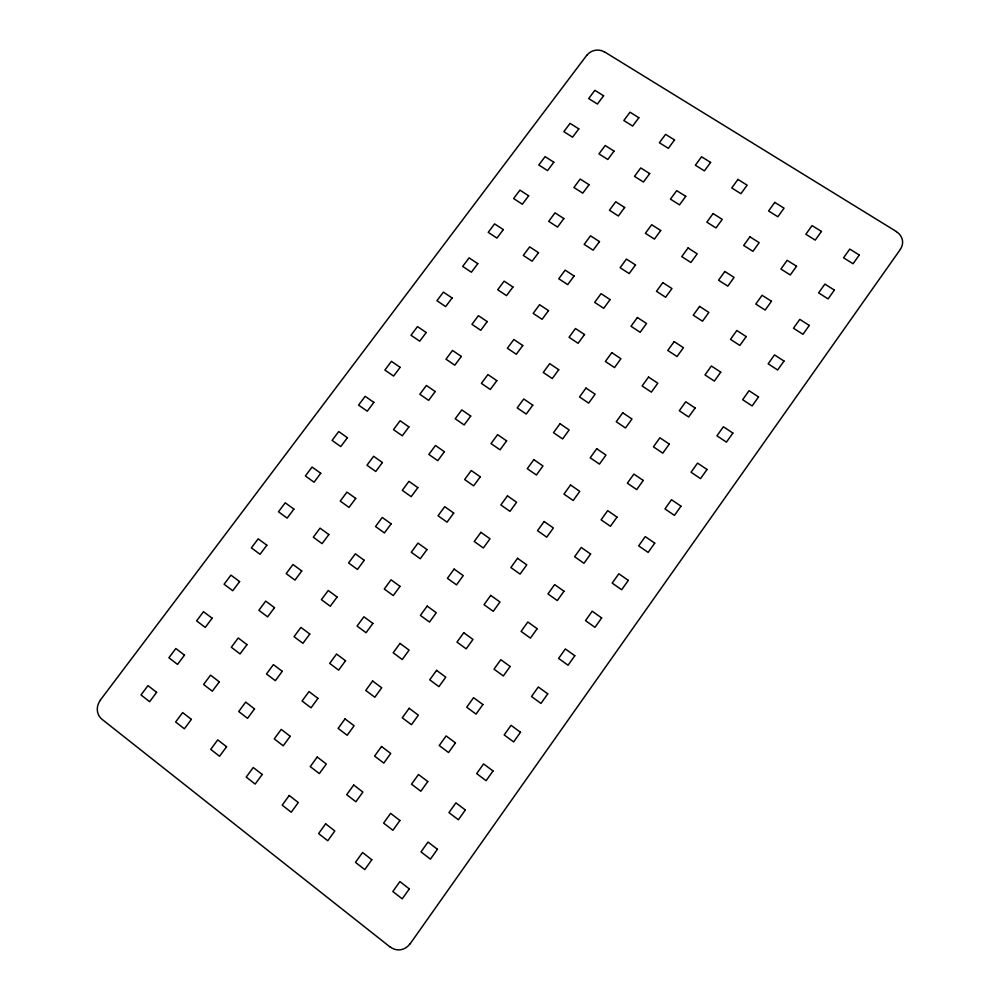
<?xml version="1.0" encoding="UTF-8"?>
<svg xmlns="http://www.w3.org/2000/svg" width="1000" height="1000" viewBox="0 0 1000 1000"><rect width="100%" height="100%" fill="white"/><g stroke="black" fill="none" stroke-linecap="round" stroke-linejoin="round"><path stroke-width="1.5" d="M410.075 943.9L900.525 249.163M100.337 700.088L586.75 55.287M604.587 51.925L896.438 231.562M390.112 947.013L102.15 719.425A13.762 12.788 -60.9 0 1 100.45 700.188M409.95 943.8A14.7 13.913 -86.9 0 1 390.213 946.888M896.35 231.688A13.388 12.363 7.7 0 1 900.4 249.088M586.862 55.35A12.562 11.45 -10.5 0 1 604.5 52.038M409.3 888.9L402.238 898.85L392.825 891.5L399.888 881.575L409.3 888.9M437.425 849.275L430.412 859.15L421 851.9L428 842.05L437.425 849.275M465.325 809.963L458.375 819.762L448.95 812.6L455.9 802.825L465.325 809.963M493.013 770.962L486.112 780.688L476.675 773.612L483.575 763.913L493.013 770.962M520.487 732.262L513.638 741.912L504.2 734.925L511.05 725.3L520.487 732.262M547.75 693.85L540.962 703.425L531.512 696.525L538.3 686.975L547.75 693.85M574.812 655.738L568.062 665.238L558.612 658.425L565.35 648.95L574.812 655.738M601.65 617.925L594.963 627.35L585.5 620.625L592.2 611.213L601.65 617.925M628.3 580.388L621.663 589.75L612.188 583.1L618.837 573.763L628.3 580.388M654.737 543.138L648.15 552.425L638.675 545.862L645.263 536.6L654.737 543.138M680.987 506.175L674.438 515.388L664.963 508.913L671.5 499.712L680.987 506.175M707.025 469.475L700.537 478.625L691.05 472.225L697.55 463.1L707.025 469.475M732.875 433.062L726.438 442.137L716.95 435.825L723.388 426.763L732.875 433.062M758.538 396.925L752.138 405.938L742.65 399.688L749.05 390.7L758.538 396.925M784 361.05L777.65 369.988L768.162 363.825L774.513 354.9L784 361.05M809.275 325.438L802.975 334.312L793.487 328.225L799.788 319.375L809.275 325.438M834.375 290.087L828.112 298.9L818.612 292.887L824.875 284.1L834.375 290.087M859.275 255L853.062 263.75L843.562 257.812L849.775 249.088L859.275 255M371.825 859.737L364.775 869.6L355.475 862.35L362.537 852.513L371.825 859.737M399.913 820.487L392.912 830.275L383.612 823.112L390.613 813.35L399.913 820.487M427.788 781.538L420.838 791.25L411.538 784.175L418.475 774.488L427.788 781.538M455.45 742.887L448.55 752.525L439.237 745.537L446.125 735.925L455.45 742.887M482.9 704.538L476.05 714.1L466.725 707.2L473.575 697.663L482.9 704.538M510.138 666.475L503.338 675.962L494.012 669.15L500.8 659.688L510.138 666.475M537.163 628.7L530.425 638.125L521.087 631.388L527.825 622L537.163 628.7M563.987 591.225L557.3 600.562L547.95 593.925L554.637 584.6L563.987 591.225M590.612 554.025L583.975 563.288L574.625 556.725L581.25 547.475L590.612 554.025M617.025 517.1L610.438 526.3L601.087 519.825L607.675 510.637L617.025 517.1M643.25 480.45L636.712 489.588L627.35 483.188L633.888 474.075L643.25 480.45M669.275 444.087L662.788 453.15L653.425 446.825L659.912 437.788L669.275 444.087M695.113 407.987L688.675 416.987L679.3 410.737L685.738 401.763L695.113 407.987M720.75 372.15L714.362 381.087L704.987 374.925L711.375 366L720.75 372.15M746.2 336.587L739.862 345.45L730.487 339.363L736.825 330.513L746.2 336.587M771.475 301.275L765.175 310.075L755.788 304.062L762.087 295.287L771.475 301.275M796.55 266.238L790.3 274.975L780.913 269.037L787.163 260.312L796.55 266.238M821.45 231.438L815.238 240.113L805.85 234.25L812.062 225.6L821.45 231.438M325.65 823.825L318.6 833.575L327.775 840.725L334.825 830.962L325.65 823.825M353.7 785.013L346.7 794.688L355.887 801.762L362.887 792.062L353.7 785.013M381.525 746.5L374.588 756.1L383.787 763.088L390.725 753.462L381.525 746.5M409.15 708.288L402.262 717.812L411.463 724.712L418.35 715.163L409.15 708.288M436.562 670.362L429.725 679.825L438.938 686.637L445.763 677.163L436.562 670.362M463.762 632.725L456.975 642.113L466.188 648.838L472.975 639.438L463.762 632.725M490.75 595.375L484.025 604.688L493.25 611.337L499.975 602L490.75 595.375M517.55 558.3L510.863 567.55L520.1 574.113L526.775 564.85L517.55 558.3M544.138 521.512L537.513 530.688L546.75 537.163L553.375 527.975L544.138 521.512M570.538 484.988L563.95 494.1L573.188 500.5L579.775 491.375L570.538 484.988M596.725 448.75L590.2 457.788L599.45 464.1L605.975 455.05L596.725 448.75M622.737 412.775L616.25 421.737L625.5 427.987L631.987 419L622.737 412.775M648.538 377.062L642.113 385.962L651.363 392.125L657.8 383.2L648.538 377.062M674.163 341.613L667.775 350.45L677.038 356.538L683.425 347.675L674.163 341.613M699.6 306.413L693.25 315.188L702.525 321.213L708.863 312.413L699.6 306.413M724.837 271.488L718.55 280.2L727.812 286.137L734.112 277.413L724.837 271.488M749.912 236.812L743.662 245.45L752.925 251.325L759.175 242.662L749.912 236.812M774.788 202.387L768.587 210.963L777.862 216.762L784.062 208.162L774.788 202.387M289.225 795.487L282.188 805.15L291.25 812.225L298.288 802.537L289.225 795.487M317.238 757.038L310.25 766.612L319.325 773.6L326.312 764L317.238 757.038M345.037 718.875L338.113 728.388L347.188 735.275L354.113 725.75L345.037 718.875M372.625 681L365.75 690.438L374.837 697.25L381.712 687.788L372.625 681M400 643.413L393.175 652.775L402.275 659.513L409.1 650.113L400 643.413M427.175 606.1L420.4 615.4L429.5 622.05L436.275 612.725L427.175 606.1M454.137 569.087L447.413 578.312L456.525 584.875L463.25 575.625L454.137 569.087M480.913 532.337L474.237 541.5L483.35 547.975L490.025 538.8L480.913 532.337M507.475 495.863L500.85 504.95L509.975 511.362L516.6 502.25L507.475 495.863M533.85 459.663L527.275 468.688L536.4 475.012L542.975 465.962L533.85 459.663M560.013 423.725L553.488 432.688L562.625 438.925L569.15 429.95L560.013 423.725M586 388.062L579.525 396.95L588.663 403.125L595.138 394.212L586 388.062M611.788 352.65L605.363 361.475L614.513 367.575L620.938 358.725L611.788 352.65M637.388 317.5L631.013 326.262L640.163 332.287L646.55 323.5L637.388 317.5M662.812 282.613L656.475 291.312L665.625 297.25L671.963 288.538L662.812 282.613M688.037 247.975L681.75 256.613L690.913 262.475L697.2 253.825L688.037 247.975M713.088 213.588L706.838 222.15L716 227.95L722.25 219.363L713.088 213.588M737.95 179.438L731.75 187.95L740.925 193.688L747.125 185.15L737.95 179.438M262.213 774.475L255.175 784.062L246.225 777.087L253.263 767.513L262.213 774.475M290.188 736.275L283.212 745.8L274.262 738.9L281.238 729.4L290.188 736.275M317.962 698.363L311.038 707.812L302.075 701L309 691.575L317.962 698.363M345.525 660.75L338.65 670.125L329.675 663.4L336.55 654.038L345.525 660.75M372.875 623.413L366.062 632.712L357.075 626.075L363.9 616.788L372.875 623.413M400.025 586.35L393.263 595.588L384.275 589.025L391.037 579.812L400.025 586.35M426.975 549.575L420.262 558.737L411.262 552.25L417.975 543.112L426.975 549.575M453.725 513.062L447.05 522.163L438.05 515.763L444.712 506.675L453.725 513.062M480.262 476.825L473.65 485.863L464.637 479.538L471.25 470.525L480.262 476.825M506.613 440.863L500.05 449.825L491.025 443.575L497.6 434.637L506.613 440.863M532.775 405.163L526.25 414.062L517.225 407.887L523.75 399L532.775 405.163M558.737 369.712L552.263 378.55L543.237 372.463L549.712 363.638L558.737 369.712M584.513 334.538L578.088 343.3L569.05 337.287L575.475 328.537L584.513 334.538M610.1 299.613L603.725 308.312L594.675 302.375L601.062 293.675L610.1 299.613M635.5 264.938L629.175 273.575L620.125 267.712L626.45 259.075L635.5 264.938M660.725 230.512L654.438 239.1L645.387 233.3L651.675 224.725L660.725 230.512M685.763 196.337L679.513 204.862L670.462 199.125L676.7 190.625L685.763 196.337M710.612 162.413L704.412 170.875L695.362 165.212L701.55 156.775L710.612 162.413M226.575 746.75L219.55 756.263L210.712 749.362L217.738 739.875L226.575 746.75M254.525 708.9L247.55 718.337L238.713 711.525L245.675 702.1L254.525 708.9M282.25 671.325L275.338 680.688L266.488 673.962L273.4 664.613L282.25 671.325M309.788 634.038L302.925 643.337L294.05 636.688L300.912 627.413L309.788 634.038M337.1 597.025L330.288 606.25L321.413 599.688L328.225 590.487L337.1 597.025M364.225 560.288L357.463 569.45L348.575 562.962L355.337 553.825L364.225 560.288M391.138 523.837L384.425 532.925L375.538 526.512L382.25 517.45L391.138 523.837M417.85 487.638L411.188 496.662L402.3 490.337L408.95 481.337L417.85 487.638M444.375 451.712L437.762 460.675L428.85 454.425L435.462 445.487L444.375 451.712M470.7 416.062L464.137 424.95L455.225 418.775L461.788 409.9L470.7 416.062M496.825 380.662L490.312 389.487L481.4 383.387L487.912 374.575L496.825 380.662M522.775 345.513L516.3 354.275L507.375 348.25L513.85 339.513L522.775 345.513M548.525 310.637L542.1 319.325L533.175 313.375L539.587 304.7L548.525 310.637M574.087 276L567.712 284.637L558.775 278.762L565.15 270.138L574.087 276M599.475 241.612L593.138 250.188L584.2 244.387L590.525 235.825L599.475 241.612M624.675 207.475L618.387 215.987L609.438 210.263L615.725 201.762L624.675 207.475M649.688 173.588L643.45 182.037L634.5 176.375L640.738 167.938L649.688 173.588M674.525 139.938L668.337 148.325L659.388 142.738L665.575 134.362L674.525 139.938M191.375 719.375L184.375 728.8L175.637 721.988L182.65 712.588L191.375 719.375M219.288 681.85L212.325 691.213L203.588 684.475L210.55 675.15L219.288 681.85M246.988 644.613L240.075 653.9L231.325 647.25L238.238 637.987L246.988 644.613M274.475 607.65L267.625 616.862L258.863 610.3L265.712 601.1L274.475 607.65M301.762 570.962L294.962 580.112L286.188 573.625L292.987 564.5L301.762 570.962M328.85 534.55L322.088 543.625L313.312 537.225L320.062 528.162L328.85 534.55M355.725 498.4L349.025 507.413L340.25 501.087L346.95 492.1L355.725 498.4M382.413 462.525L375.763 471.475L366.975 465.213L373.625 456.287L382.413 462.525M408.913 426.912L402.3 435.788L393.5 429.613L400.112 420.75L408.913 426.912M435.2 391.55L428.65 400.363L419.837 394.263L426.4 385.475L435.2 391.55M461.312 356.45L454.8 365.2L445.988 359.175L452.5 350.438L461.312 356.45M487.225 321.6L480.763 330.288L471.95 324.338L478.413 315.675L487.225 321.6M512.962 287.013L506.538 295.637L497.713 289.762L504.125 281.15L512.962 287.013M538.5 252.662L532.137 261.225L523.3 255.425L529.675 246.875L538.5 252.662M563.862 218.575L557.537 227.075L548.7 221.337L555.025 212.85L563.862 218.575M589.038 184.713L582.762 193.15L573.925 187.488L580.2 179.062L589.038 184.713M614.038 151.1L607.812 159.488L598.962 153.887L605.2 145.525L614.038 151.1M638.862 117.725L632.675 126.05L623.825 120.512L630.013 112.212L638.862 117.725M156.613 692.337L149.613 701.675L141 694.938L147.988 685.625L156.613 692.337M184.488 655.138L177.537 664.412L168.9 657.763L175.85 648.512L184.488 655.138M212.138 618.225L205.25 627.425L196.6 620.862L203.5 611.675L212.138 618.225M239.6 581.587L232.75 590.725L224.1 584.237L230.938 575.125L239.6 581.587M266.85 545.212L260.05 554.288L251.388 547.875L258.188 538.825L266.85 545.212M293.9 509.113L287.15 518.112L278.488 511.788L285.225 502.8L293.9 509.113M320.75 473.275L314.05 482.212L305.375 475.962L312.062 467.05L320.75 473.275M347.4 437.713L340.763 446.575L332.075 440.4L338.713 431.55L347.4 437.713M373.862 402.388L367.262 411.2L358.575 405.1L365.163 396.312L373.862 402.388M400.138 367.337L393.587 376.075L384.888 370.05L391.425 361.325L400.138 367.337M426.213 332.525L419.712 341.2L411 335.25L417.5 326.587L426.213 332.525M452.1 297.975L445.65 306.588L436.938 300.712L443.387 292.113L452.1 297.975M477.812 263.663L471.4 272.225L462.675 266.413L469.087 257.875L477.812 263.663M503.325 229.613L496.962 238.1L488.237 232.362L494.6 223.888L503.325 229.613M528.663 195.787L522.35 204.225L513.612 198.55L519.938 190.138L528.663 195.787M553.825 162.213L547.55 170.588L538.812 164.988L545.087 156.625L553.825 162.213M578.812 128.875L572.575 137.188L563.837 131.65L570.062 123.362L578.812 128.875M603.612 95.775L597.425 104.025L588.675 98.562L594.862 90.325L603.612 95.775"/></g></svg>
